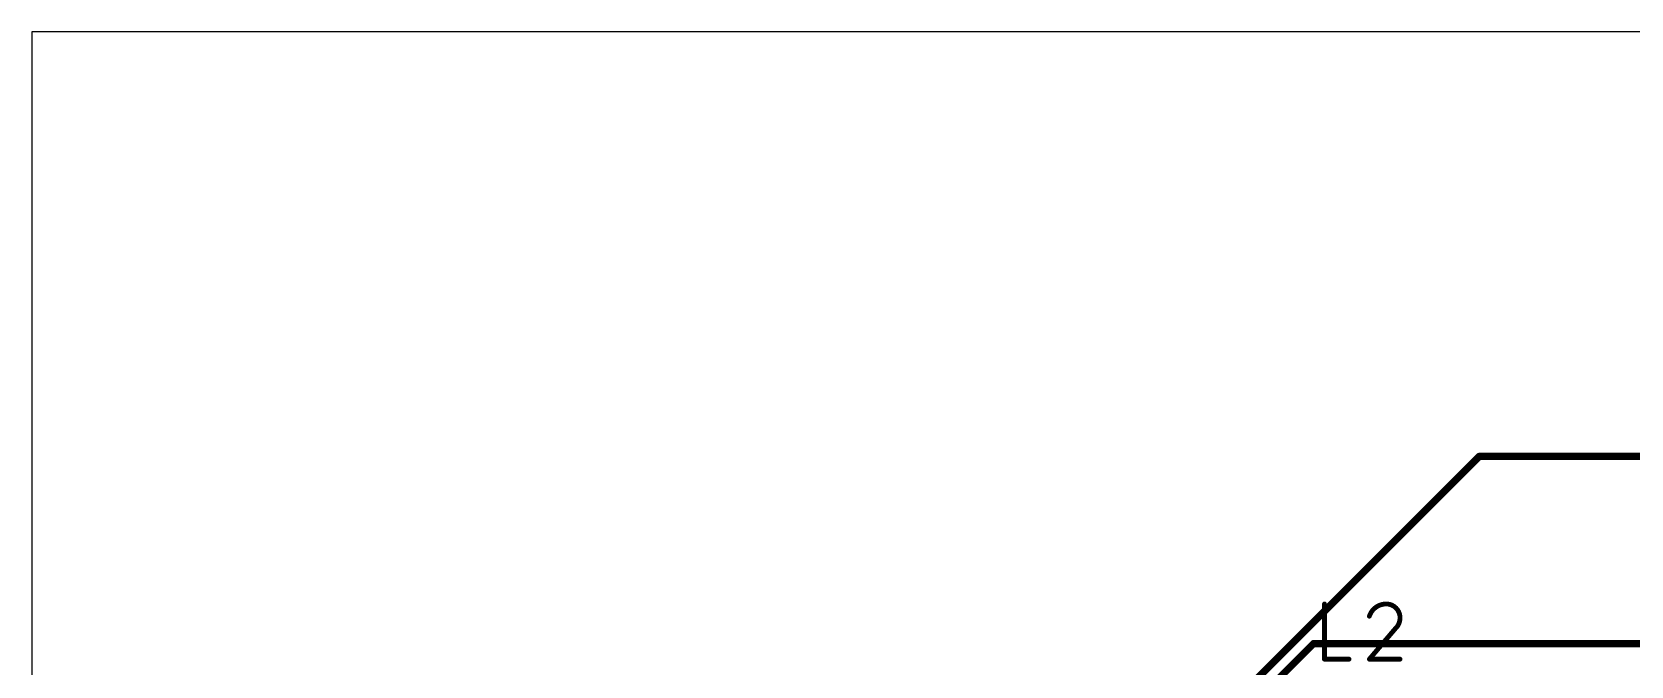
# Model space of a CAD drawing. Extents: x 0 to 100, y 0 to 80.
# Drawn here: x 0 to 33.84, y 66.58 to 80 of the extents above; entities that cross this region are included whole.
import ezdxf

# ---------------------------------------------------------------- set-up
doc = ezdxf.new("R2010")
doc.units = 0
for name, color, linetype in [('1', 22, 'CONTINUOUS'), ('20', 30, 'CONTINUOUS'), ('25', 253, 'CONTINUOUS')]:
    doc.layers.add(name, color=color, linetype=linetype)

msp = doc.modelspace()

# ---------------------------------------------------------------- linework, layer by layer
at = {"layer": '1', "const_width": 0.1524}
for points in [[(30.6324, 71.0184), (21.336, 61.722)], [(46.0248, 71.0184), (30.6324, 71.0184)], [(27.1272, 67.056), (21.6408, 61.5696)], [(67.818, 67.056), (27.1272, 67.056)]]:
    msp.add_lwpolyline(points, dxfattribs=at)
at = {"layer": '1', "const_width": 0.0762}
for points in [[(30.6324, 71.0565, 1), (30.6324, 70.9803)], [(30.6593, 70.9915, 1), (30.6055, 71.0453)], [(27.1272, 67.0941, 1), (27.1272, 67.0179)], [(27.1541, 67.0291, 1), (27.1003, 67.0829)]]:
    msp.add_lwpolyline(points, format="xyb", dxfattribs=at)
at = {"layer": '20'}
for p, q in [((100, 80), (0, 80)), ((0, 80), (0, 0))]:
    msp.add_line(p, q, dxfattribs=at)
at = {"layer": '25', "const_width": 0.1016}
for points in [[(27.3558, 67.8942), (27.3558, 66.7258)], [(28.8578, 67.3749), (28.306, 66.7258)], [(27.3558, 66.7258), (27.8751, 66.7258)], [(28.306, 66.7258), (28.9551, 66.7258)]]:
    msp.add_lwpolyline(points, dxfattribs=at)
at = {"layer": '25'}
for points, const_width in [([(27.3812, 67.8942, 1), (27.3304, 67.8942)], 0.0508), ([(28.6631, 67.8942, 0.3252), (28.306, 67.6346)], 0.1016), ([(28.9551, 67.6021, 0.4142), (28.6631, 67.8942)], 0.1016), ([(28.6631, 67.9196, 1), (28.6631, 67.8688)], 0.0508), ([(28.6631, 67.8688, 1), (28.663, 67.9196)], 0.0508), ([(28.2819, 67.6424, 1), (28.3302, 67.6267)], 0.0508), ([(28.8578, 67.3749, 0.2053), (28.9551, 67.6021)], 0.1016), ([(28.8403, 67.3933, 1), (28.8753, 67.3565)], 0.0508), ([(28.8771, 67.3585, 1), (28.8384, 67.3914)], 0.0508), ([(28.9297, 67.6021, 1), (28.9806, 67.6021)], 0.0508), ([(28.9805, 67.6021, 1), (28.9298, 67.6021)], 0.0508), ([(27.3558, 66.7512, 1), (27.3558, 66.7004)], 0.0508), ([(27.3304, 66.7258, 1), (27.3812, 66.7258)], 0.0508), ([(27.8751, 66.7004, 1), (27.8751, 66.7512)], 0.0508), ([(28.306, 66.7512, 1), (28.306, 66.7004)], 0.0508), ([(28.2867, 66.7423, 1), (28.3254, 66.7093)], 0.0508), ([(28.9551, 66.7004, 1), (28.9551, 66.7512)], 0.0508)]:
    msp.add_lwpolyline(points, format="xyb", dxfattribs=dict(at, const_width=const_width))

doc.saveas('drawing.dxf')
